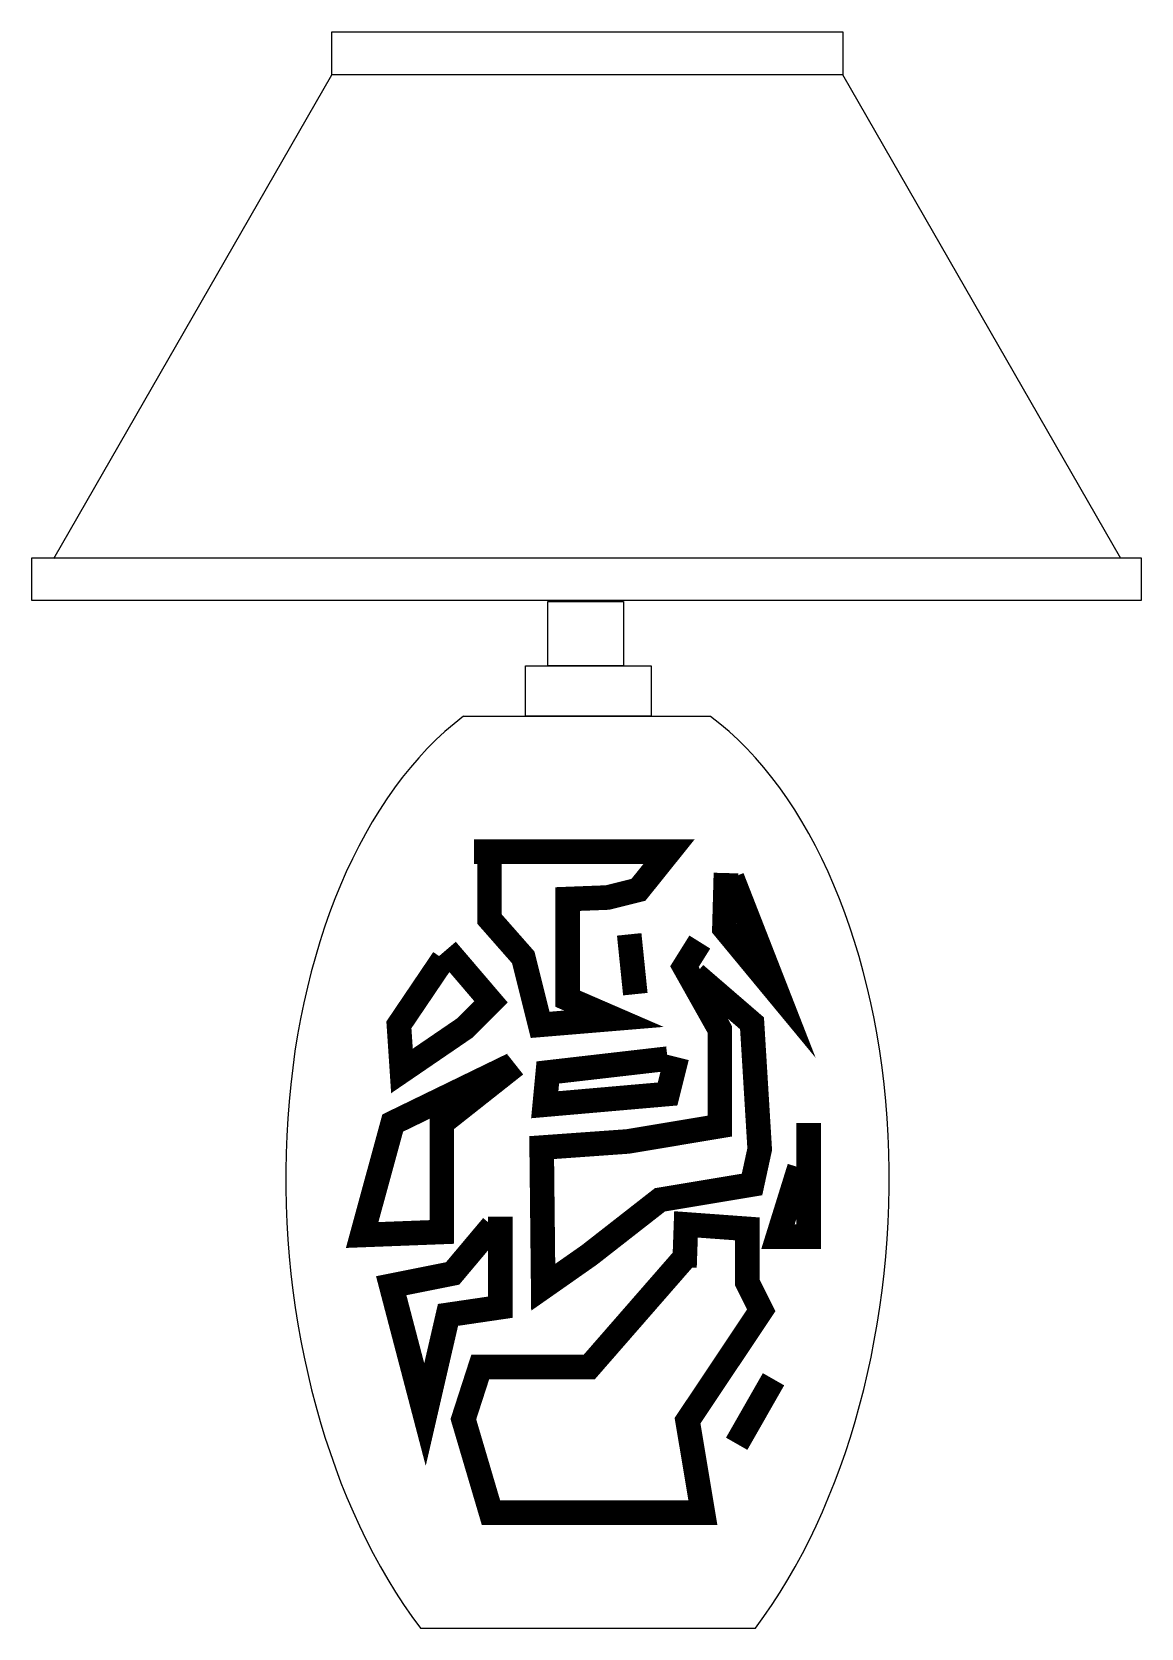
# Model space of a CAD drawing. Header units: millimetres. Extents: x 0 to 867, y 0 to 1247.
import ezdxf

# ---------------------------------------------------------------- set-up
doc = ezdxf.new("R2010")
doc.units = ezdxf.units.MM
doc.linetypes.add('DASHED', pattern=[0.75, 0.5, -0.25])
doc.layers.add('Furniture_家具立面', color=255, linetype='Continuous')

msp = doc.modelspace()

# ---------------------------------------------------------------- linework, layer by layer
at = {"layer": 'Furniture_家具立面'}
for p, q in [((17.2, 835.8, 0), (234.5, 1213.6, 0)), ((851, 835.8, 0), (633.7, 1213.6, 0)), ((337.3, 712.4, 0), (530.4, 712.4, 0))]:
    msp.add_line(p, q, dxfattribs=at)
at = {"layer": 'Furniture_家具立面', "linetype": 'DASHED'}
msp.add_line((303.6, 0, 0), (565.5, 0, 0), dxfattribs=at)
at = {"layer": 'Furniture_家具立面', "elevation": 0}
for points in [[(234.5, 1247.1), (633.7, 1247.1), (633.7, 1213.6), (234.5, 1213.6)], [(0, 836.2), (866.9, 836.2), (866.9, 802.8), (0, 802.8)], [(403.2, 802), (462.3, 802), (462.3, 751.7), (403.2, 751.7)], [(385.7, 751.7), (484.1, 751.7), (484.1, 712.4), (385.7, 712.4)]]:
    msp.add_lwpolyline(points, close=True, dxfattribs=at)
at = {"layer": 'Furniture_家具立面', "color": 5, "const_width": 19.2, "elevation": 0}
for points in [[(345.6, 606.7), (498, 606.7), (474, 576.8), (450, 570.8), (418.8, 569.6), (418.8, 491.7), (454.8, 476.1), (397.2, 471.3), (384, 524), (357.6, 554), (357.6, 601.9)], [(542.4, 589.9), (541.2, 546.8), (581.9, 497.6), (547.2, 586.4)], [(466.8, 542), (471.6, 495.3)], [(324, 530), (358.8, 489.3), (338.4, 468.9), (289.2, 435.3), (286.8, 471.3), (321.6, 522.8)], [(522, 536), (510, 516.8), (537.6, 467.7), (537.6, 392.2), (465.6, 380.2), (398.4, 375.4), (399.6, 266.3), (435.6, 291.5), (490.8, 334.6), (562.8, 346.6), (568.8, 374.2), (562.8, 472.5), (518.4, 510.8)], [(378, 440.1), (320.4, 394.6), (320.4, 309.5), (258.1, 307.1), (282, 394.6), (375.6, 440.1)], [(504, 446.1), (496.8, 417.3), (400.8, 408.9), (403.2, 434.1), (496.8, 444.9)], [(607.1, 394.6), (607.1, 305.9), (583.1, 305.9), (599.9, 359.8)], [(366, 321.4), (366, 250.7), (325.2, 244.7), (307.2, 166.8), (280.8, 267.5), (328.8, 277.1), (360, 314.2)], [(508.8, 287.9), (435.6, 204), (350.4, 204), (337.2, 163.2), (358.8, 90.1), (524.4, 90.1), (512.4, 162), (570, 248.3), (559.2, 269.9), (559.2, 311.9), (511.2, 315.4), (510, 281.9)], [(579.6, 194.4), (550.8, 144)]]:
    msp.add_lwpolyline(points, dxfattribs=at)
at = {"layer": 'Furniture_家具立面'}
for centre, major_axis, ratio, start_param, end_param in [((459.4, 323.6, 0), (-28, 425.3), 0.610192, 0.379159, 2.394409), ((409, 323.3, 0), (27.2, 425.4), 0.610135, 3.888752, 5.904006)]:
    msp.add_ellipse(centre, major_axis=major_axis, ratio=ratio, start_param=start_param, end_param=end_param, dxfattribs=at)

doc.saveas('drawing.dxf')
